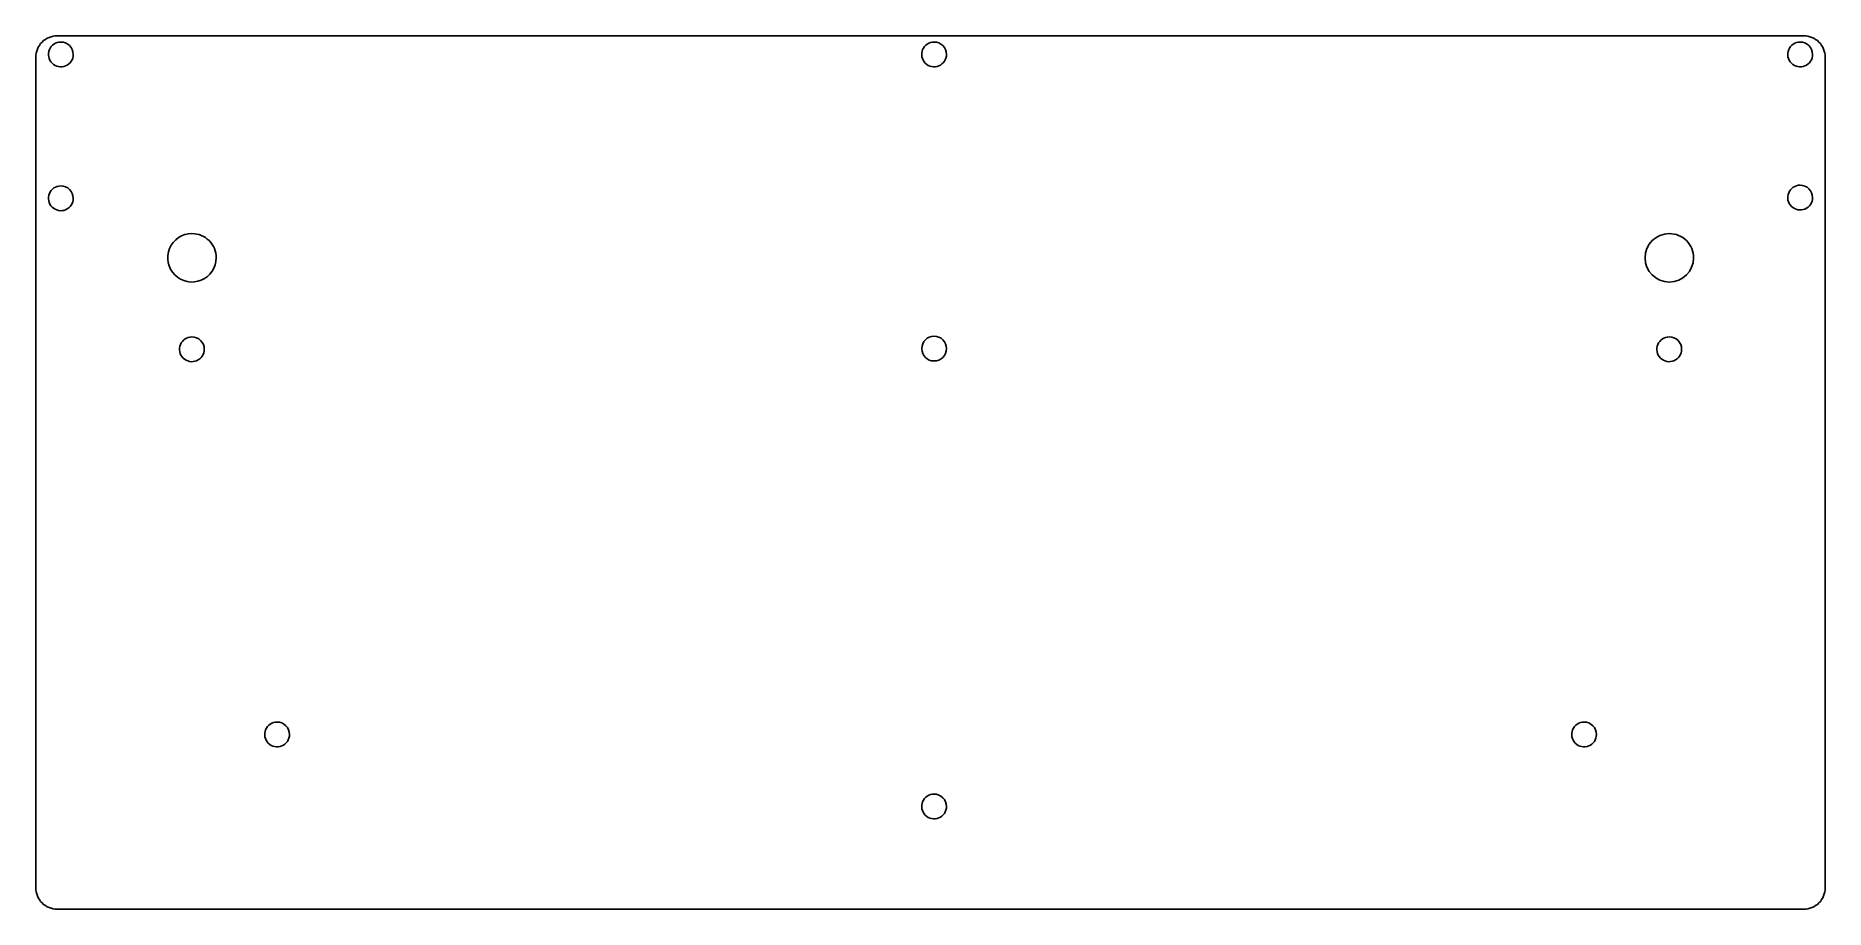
# Model space of a CAD drawing. Extents: x 0 to 318, y -153 to 1.
import ezdxf

# ---------------------------------------------------------------- set-up
doc = ezdxf.new("R2010")
doc.units = 0
doc.layers.get('0').update_dxf_attribs({"linetype": 'CONTINUOUS'})

msp = doc.modelspace()

# ---------------------------------------------------------------- linework, layer by layer
at = {"color": 7}
for points in [[(313.714917, 1.46291), (3.834993, 1.46291)], [(0.024994, -2.347089), (0.024994, -149.667053)], [(317.524916, -2.347089), (317.524916, -149.667053)], [(313.714917, -153.477052), (3.834993, -153.477052)]]:
    msp.add_lwpolyline(points, dxfattribs=at)
for points in [[(4.469993, 0.360911)], [(159.409955, 0.360911)], [(313.079917, 0.360911)], [(4.469993, -25.166083)], [(313.079917, -25.039083)], [(27.736387, -33.61979)], [(289.864323, -33.61979)], [(27.723687, -51.950376)], [(159.422655, -51.823376)], [(289.851623, -51.950376)], [(42.836683, -120.276359)], [(274.738626, -120.276359)], [(159.409955, -133.052556)]]:
    msp.add_lwpolyline(points, close=True, dxfattribs=at)
for points in [[(1.140916, 0.346987), (0.426403, -0.367526), (0.024994, -1.336614), (0.024994, -2.347089)], [(3.834993, 1.46291), (2.824518, 1.46291), (1.85543, 1.061501), (1.140916, 0.346987)], [(4.469993, 0.360911), (3.580175, 0.360911), (2.777976, -0.175102), (2.437457, -0.997186)], [(6.025628, -0.283454), (5.613048, 0.129126), (5.053469, 0.360911), (4.469993, 0.360911)], [(159.409955, 0.360911), (158.520137, 0.360911), (157.717938, -0.175102), (157.377419, -0.997186)], [(160.96559, -0.283454), (160.55301, 0.129126), (159.993431, 0.360911), (159.409955, 0.360911)], [(313.079917, 0.360911), (312.1901, 0.360911), (311.3879, -0.175102), (311.047382, -0.997186)], [(314.635552, -0.283454), (314.222972, 0.129126), (313.663393, 0.360911), (313.079917, 0.360911)], [(316.408993, 0.346987), (315.694479, 1.061501), (314.725391, 1.46291), (313.714917, 1.46291)], [(317.524916, -2.347089), (317.524916, -1.336614), (317.123506, -0.367526), (316.408993, 0.346987)], [(2.437457, -0.997186), (2.096939, -1.819269), (2.285162, -2.765529), (2.914357, -3.394724)], [(5.311896, -3.871624), (6.13398, -3.531106), (6.669993, -2.728906), (6.669993, -1.839089)], [(6.669993, -1.839089), (6.669993, -1.255613), (6.438208, -0.696034), (6.025628, -0.283454)], [(157.377419, -0.997186), (157.036901, -1.819269), (157.225124, -2.765529), (157.854319, -3.394724)], [(160.251858, -3.871624), (161.073942, -3.531106), (161.609955, -2.728906), (161.609955, -1.839089)], [(161.609955, -1.839089), (161.609955, -1.255613), (161.37817, -0.696034), (160.96559, -0.283454)], [(311.047382, -0.997186), (310.706863, -1.819269), (310.895086, -2.765529), (311.524282, -3.394724)], [(313.92182, -3.871624), (314.743904, -3.531106), (315.279917, -2.728906), (315.279917, -1.839089)], [(315.279917, -1.839089), (315.279917, -1.255613), (315.048132, -0.696034), (314.635552, -0.283454)], [(2.914357, -3.394724), (3.543553, -4.02392), (4.489812, -4.212143), (5.311896, -3.871624)], [(157.854319, -3.394724), (158.483515, -4.02392), (159.429774, -4.212143), (160.251858, -3.871624)], [(311.524282, -3.394724), (312.153477, -4.02392), (313.099737, -4.212143), (313.92182, -3.871624)], [(4.469993, -25.166083), (3.580175, -25.166083), (2.777976, -25.702096), (2.437457, -26.524179)], [(6.025628, -25.810448), (5.613048, -25.397868), (5.053469, -25.166083), (4.469993, -25.166083)], [(313.079917, -25.039083), (312.1901, -25.039083), (311.3879, -25.575096), (311.047382, -26.397179)], [(314.635552, -25.683448), (314.222972, -25.270868), (313.663393, -25.039083), (313.079917, -25.039083)], [(2.437457, -26.524179), (2.096939, -27.346263), (2.285162, -28.292522), (2.914357, -28.921718)], [(5.311896, -29.398618), (6.13398, -29.0581), (6.669993, -28.2559), (6.669993, -27.366083)], [(6.669993, -27.366083), (6.669993, -26.782607), (6.438208, -26.223028), (6.025628, -25.810448)], [(311.047382, -26.397179), (310.706863, -27.219263), (310.895086, -28.165522), (311.524282, -28.794718)], [(313.92182, -29.271618), (314.743904, -28.9311), (315.279917, -28.1289), (315.279917, -27.239083)], [(315.279917, -27.239083), (315.279917, -26.655607), (315.048132, -26.096028), (314.635552, -25.683448)], [(2.914357, -28.921718), (3.543553, -29.550914), (4.489812, -29.739136), (5.311896, -29.398618)], [(311.524282, -28.794718), (312.153477, -29.423914), (313.099737, -29.612136), (313.92182, -29.271618)], [(27.736387, -33.61979), (25.997203, -33.61979), (24.429271, -34.667449), (23.763714, -36.274245)], [(30.776939, -34.879228), (29.970535, -34.072823), (28.876815, -33.61979), (27.736387, -33.61979)], [(32.036377, -37.91978), (32.036377, -36.779352), (31.583344, -35.685633), (30.776939, -34.879228)], [(289.864323, -33.61979), (287.489503, -33.61979), (285.564332, -35.544961), (285.564332, -37.91978)], [(292.904875, -34.879228), (292.09847, -34.072823), (291.004751, -33.61979), (289.864323, -33.61979)], [(294.164313, -37.91978), (294.164313, -36.779352), (293.711279, -35.685633), (292.904875, -34.879228)], [(23.763714, -36.274245), (23.098157, -37.881042), (23.466046, -39.730544), (24.695834, -40.960333)], [(29.381922, -41.892453), (30.988718, -41.226897), (32.036377, -39.658964), (32.036377, -37.91978)], [(285.564332, -37.91978), (285.564332, -40.294599), (287.489503, -42.219771), (289.864323, -42.219771)], [(289.864323, -42.219771), (292.239142, -42.219771), (294.164313, -40.294599), (294.164313, -37.91978)], [(24.695834, -40.960333), (25.925623, -42.190121), (27.775126, -42.55801), (29.381922, -41.892453)], [(25.691152, -53.308473), (25.350633, -54.130556), (25.538856, -55.076816), (26.168052, -55.706011)], [(27.723687, -51.950376), (26.83387, -51.950376), (26.03167, -52.486389), (25.691152, -53.308473)], [(29.279322, -52.594741), (28.866742, -52.182161), (28.307163, -51.950376), (27.723687, -51.950376)], [(29.923687, -54.150376), (29.923687, -53.5669), (29.691902, -53.007321), (29.279322, -52.594741)], [(159.422655, -51.823376), (158.207628, -51.823376), (157.222654, -52.80835), (157.222654, -54.023376)], [(160.97829, -52.467741), (160.56571, -52.055161), (160.006131, -51.823376), (159.422655, -51.823376)], [(161.622655, -54.023376), (161.622655, -53.4399), (161.39087, -52.880321), (160.97829, -52.467741)], [(287.819087, -53.308473), (287.478569, -54.130556), (287.666792, -55.076816), (288.295987, -55.706011)], [(289.851623, -51.950376), (288.961806, -51.950376), (288.159606, -52.486389), (287.819087, -53.308473)], [(291.407258, -52.594741), (290.994678, -52.182161), (290.435099, -51.950376), (289.851623, -51.950376)], [(292.051623, -54.150376), (292.051623, -53.5669), (291.819838, -53.007321), (291.407258, -52.594741)], [(26.168052, -55.706011), (26.797247, -56.335207), (27.743507, -56.52343), (28.56559, -56.182911)], [(28.56559, -56.182911), (29.387674, -55.842393), (29.923687, -55.040193), (29.923687, -54.150376)], [(157.222654, -54.023376), (157.222654, -55.238403), (158.207628, -56.223377), (159.422655, -56.223377)], [(159.422655, -56.223377), (160.637681, -56.223377), (161.622655, -55.238403), (161.622655, -54.023376)], [(288.295987, -55.706011), (288.925183, -56.335207), (289.871442, -56.52343), (290.693526, -56.182911)], [(290.693526, -56.182911), (291.51561, -55.842393), (292.051623, -55.040193), (292.051623, -54.150376)], [(42.836683, -120.276359), (41.946866, -120.276359), (41.144666, -120.812372), (40.804148, -121.634456)], [(44.392318, -120.920724), (43.979738, -120.508144), (43.420159, -120.276359), (42.836683, -120.276359)], [(274.738626, -120.276359), (273.848809, -120.276359), (273.046609, -120.812372), (272.706091, -121.634456)], [(276.294261, -120.920724), (275.881681, -120.508144), (275.322103, -120.276359), (274.738626, -120.276359)], [(40.804148, -121.634456), (40.46363, -122.45654), (40.651852, -123.402799), (41.281048, -124.031995)], [(43.678587, -124.508895), (44.50067, -124.168377), (45.036683, -123.366177), (45.036683, -122.47636)], [(45.036683, -122.47636), (45.036683, -121.892883), (44.804898, -121.333305), (44.392318, -120.920724)], [(272.706091, -121.634456), (272.365573, -122.45654), (272.553796, -123.402799), (273.182991, -124.031995)], [(275.58053, -124.508895), (276.402614, -124.168377), (276.938626, -123.366177), (276.938626, -122.47636)], [(276.938626, -122.47636), (276.938626, -121.892883), (276.706841, -121.333305), (276.294261, -120.920724)], [(41.281048, -124.031995), (41.910244, -124.66119), (42.856503, -124.849413), (43.678587, -124.508895)], [(273.182991, -124.031995), (273.812187, -124.66119), (274.758446, -124.849413), (275.58053, -124.508895)], [(159.409955, -133.052556), (158.520137, -133.052556), (157.717938, -133.588569), (157.377419, -134.410653)], [(160.96559, -133.696921), (160.55301, -133.284341), (159.993431, -133.052556), (159.409955, -133.052556)], [(157.377419, -134.410653), (157.036901, -135.232737), (157.225124, -136.178996), (157.854319, -136.808192)], [(160.251858, -137.285092), (161.073942, -136.944573), (161.609955, -136.142373), (161.609955, -135.252556)], [(161.609955, -135.252556), (161.609955, -134.66908), (161.37817, -134.109501), (160.96559, -133.696921)], [(157.854319, -136.808192), (158.483515, -137.437387), (159.429774, -137.62561), (160.251858, -137.285092)], [(0.024994, -149.667053), (0.024994, -150.677527), (0.426403, -151.646616), (1.140916, -152.361129)], [(1.140916, -152.361129), (1.85543, -153.075643), (2.824518, -153.477052), (3.834993, -153.477052)], [(313.714917, -153.477052), (314.725391, -153.477052), (315.694479, -153.075643), (316.408993, -152.361129)], [(316.408993, -152.361129), (317.123506, -151.646616), (317.524916, -150.677527), (317.524916, -149.667053)]]:
    msp.add_open_spline(points, degree=3, dxfattribs=at)

doc.saveas('drawing.dxf')
